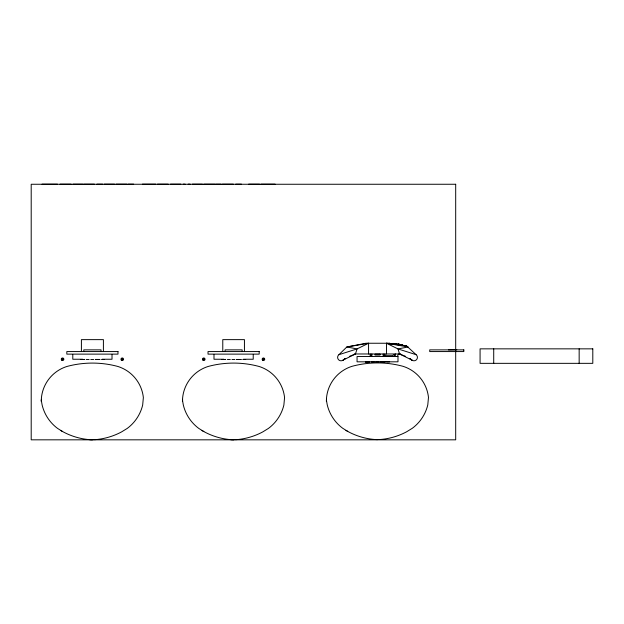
<?xml version="1.0" encoding="UTF-8"?>
<svg xmlns="http://www.w3.org/2000/svg" width="624" height="624" viewBox="0 0 624 624"><rect width="100%" height="100%" fill="white"/><g stroke="black" fill="none" stroke-linecap="round" stroke-linejoin="round"><path stroke-width="0.94" d="M41.246 401.45L41.449 397.597A36.676 36.676 0 0 1 66.823 366.499A97.633 97.633 0 0 1 117.983 366.499A36.676 36.676 0 0 1 143.364 397.597L142.67 405.062A40.981 40.981 0 0 1 127.249 428.407L121.571 431.902A67.22 67.22 0 0 1 95.168 439.663L89.692 439.663M182.45 401.45L182.653 397.597A36.676 36.676 0 0 1 208.026 366.499A97.633 97.633 0 0 1 259.186 366.499A36.676 36.676 0 0 1 284.567 397.597L283.873 405.062A40.981 40.981 0 0 1 268.445 428.407L262.774 431.902A67.22 67.22 0 0 1 236.371 439.663L230.896 439.663A67.22 67.22 0 0 1 204.438 431.902L202.02 430.544M326.36 401.294L326.563 397.441A36.676 36.676 0 0 1 351.944 366.335A97.633 97.633 0 0 1 403.104 366.335A36.676 36.676 0 0 1 428.477 397.441L427.783 404.906A40.981 40.981 0 0 1 412.363 428.243L406.692 431.746A67.22 67.22 0 0 1 380.289 439.499L374.806 439.507A67.22 67.22 0 0 1 348.356 431.746L345.938 430.381M392.925 343.832L393.011 343.403L402.706 344.861L402.441 345.259M393.05 343.847L393.097 343.418M393.167 343.863L393.229 343.434M393.338 343.894L393.401 343.465M393.401 343.902L393.463 343.473M393.557 343.925L393.619 343.496M393.643 343.933L393.705 343.512M393.814 343.964L393.877 343.535M393.908 343.98L393.978 343.551M394.056 343.996L394.173 343.574L394.204 344.019M394.329 343.598L394.368 344.042L394.493 343.629M394.579 344.074L394.641 343.652M394.727 344.097L394.758 343.668M394.883 344.12L394.961 343.699M395.008 344.144L395.07 343.715L395.054 344.152M395.171 344.167L395.234 343.738M395.351 344.191L395.437 343.769M395.46 344.206L395.522 343.785M395.6 344.23L395.686 343.808M395.795 344.261L395.866 343.832M395.834 344.269L395.975 343.847M395.944 344.284L396.053 343.863M396.185 344.315L396.139 343.871M396.256 344.331L396.38 343.91M396.474 344.362L396.536 343.933M396.591 344.378L396.755 343.964M397.784 344.557L397.847 344.128L400.889 344.588M397.909 344.581L397.979 344.152M398.167 344.62L398.221 344.191M398.323 344.643L398.385 344.214M398.525 344.23L398.463 344.659L398.58 344.237M398.72 344.698L398.783 344.269M398.884 344.721L398.915 344.292M398.978 344.737L399.04 344.308M399.11 344.76L399.173 344.331M399.259 344.783L399.321 344.354L399.321 344.791M399.461 344.807L399.539 344.386M399.711 344.409L399.617 344.838L399.781 344.417M400 344.893L400.015 344.456M400.14 344.916L400.202 344.487M400.241 344.924L400.304 344.503M400.39 344.947L400.452 344.518M401.521 345.119L401.575 344.69M401.622 345.134L401.677 344.705M401.864 345.173L401.942 344.744M402.09 345.205L402.16 344.776L402.152 345.212M402.293 345.236L402.394 344.815M386.474 353.972L386.474 343.247L397.964 348.91L399.586 353.972L411.941 360.087A3.409 3.409 0 0 0 416.723 359.455A3.409 3.409 0 0 0 416.091 354.674L406.528 345.875L389.033 343.247L366.007 343.247L346.827 346.975L338.949 354.674A3.409 3.409 0 0 0 338.325 359.455A3.409 3.409 0 0 0 343.106 360.087L355.454 353.972L357.084 348.91L368.566 343.247L368.566 353.972M394.321 356.53L395.483 353.972L392.324 355.672L385.64 355.672L385.64 356.53M397.324 356.53L398.486 353.972M236.605 359.494C249.577 359.416 230.381 359.549 238.641 359.455M381.615 361.897L382.559 361.858M393.76 356.53L395.335 355.672M349.417 356.39L355.454 353.972M338.949 354.674L357.084 348.91L346.827 346.975L368.566 343.247M95.293 359.455C108.186 359.447 89.63 359.486 97.266 359.455M238.579 359.455L237.697 359.494M382.356 361.897C373.823 361.787 393.721 361.936 380.523 361.858M96.751 359.455L97.375 359.455L96.494 359.494M382.161 361.897L381.872 361.858M97.874 359.494L98.498 359.494M239.078 359.494L239.702 359.494M382.996 361.897L383.573 361.897M82.813 359.455L80.496 359.494L84.521 359.455L80.395 359.494M224.016 359.455L221.699 359.494L225.716 359.455L221.59 359.494M367.926 361.858L365.609 361.897L369.634 361.858M42.026 184.174L57.502 184.174M60.013 184.174L71.144 184.174M73.031 184.174L82.789 184.174M83.671 184.174L94.411 184.174M96.899 184.174L102.625 184.174M104.185 184.174L114.543 184.174M116.048 184.174L127.015 184.174M128.17 184.174L133.637 184.174M142.397 184.174L155.797 184.174M157.459 184.174L168.199 184.174M170.477 184.174L180.835 184.174M183.199 184.174L185.18 184.174M188.144 184.174L190.156 184.174M192.34 184.174L202.418 184.174M203.845 184.174L214.976 184.174M215.709 184.174L221.177 184.174M222.355 184.174L233.321 184.174M235.724 184.174L241.449 184.174M248.672 184.174L259.545 184.174M260.941 184.174L275.114 184.174M354.385 353.972L400.655 353.972M370.656 355.672L371.397 355.672M383.651 355.672L384.392 355.672M82.602 359.245L72.79 359.245L72.79 354.643M102.211 359.245L112.016 359.245L112.016 354.643M223.798 359.245L213.993 359.245L213.993 354.643M243.415 359.245L253.219 359.245L253.219 354.643M86.174 359.455L89.099 359.494M90.784 359.494L93.678 359.494M101.572 359.494L104.497 359.494M227.378 359.455L230.303 359.494M231.988 359.494L234.881 359.494M242.775 359.494L245.7 359.494M365.508 361.897L369.634 361.897M371.288 361.858L374.213 361.897M375.905 361.897L378.791 361.897M386.693 361.897L389.618 361.897M374.759 439.499L377.52 439.663M230.841 439.663L233.61 439.826M92.407 439.826L89.638 439.663A67.22 67.22 0 0 1 63.235 431.902L60.824 430.544M406.528 345.875L386.474 343.247L408.221 346.975L397.964 348.91L416.091 354.674M389.033 343.247L393.604 344.136M399.586 353.972L405.631 356.39M347.74 431.395L342.677 428.243A40.981 40.981 0 0 1 327.257 404.906L326.422 400.218M203.83 431.558L198.767 428.407A40.981 40.981 0 0 1 183.339 405.062L182.504 400.382M62.626 431.558L57.564 428.407A40.981 40.981 0 0 1 42.143 405.062L41.301 400.382M326.477 399.149L326.516 400.78M182.559 399.313L182.606 400.936M41.356 399.313L41.402 400.936M579.158 348.847L579.158 363.34M493.717 348.847L493.717 363.34M456.784 349.697L448.43 349.869M384.875 353.972L384.875 355.891L383.167 355.891L383.167 353.972M371.881 353.972L371.881 355.891L370.172 355.891L370.172 353.972M244.436 351.569L244.436 339.635L222.776 339.635L222.776 351.569M242.135 351.569L242.135 349.869L225.077 349.869L225.077 351.569M103.405 351.569L103.405 339.635L81.409 339.635L81.409 351.569M101.018 351.569L101.018 349.869L83.795 349.869L83.795 351.569M383.37 361.858A0.835 0.406 19.4 0 1 382.777 361.858M98.249 359.455A0.835 0.406 19.4 0 1 97.656 359.455M239.452 359.455A0.835 0.406 19.4 0 1 238.859 359.455M61.885 359.159C63.04 361.631 63.671 357.084 61.885 359.159M121.571 359.159C122.717 361.639 123.373 357.068 121.571 359.159M203.089 359.159C204.227 361.639 204.89 357.068 203.089 359.159M262.774 359.159C263.921 361.639 264.576 357.068 262.774 359.159M345.337 358.465L343.106 360.087L345.337 358.488M238.415 359.455L237.986 359.494L238.423 359.455M455.692 184.259L31.2 184.259L31.2 439.826L455.692 439.826L455.692 184.259M592.8 348.847L480.074 348.847L480.074 363.34L592.8 363.34L592.8 348.847M463.827 349.869L429.718 349.869L429.718 351.569L463.827 351.569L463.827 349.869M117.983 351.569L66.823 351.569L66.823 354.128L117.983 354.128L117.983 351.569M259.186 351.569L208.026 351.569L208.026 354.128L259.186 354.128L259.186 351.569M379.993 354.19L375.047 354.19L375.047 355.04L379.993 355.04L379.993 354.19M397.987 356.53L357.061 356.53L357.061 361.819L397.987 361.819L397.987 356.53M411.941 360.087L409.711 358.488L411.941 360.087M61.924 360.352A1.279 1.279 0 0 0 63.843 359.245A1.279 1.279 0 0 0 61.924 358.137A1.279 1.279 0 0 0 61.924 360.352M121.345 360.149A1.279 1.279 0 0 0 123.482 359.58A1.279 1.279 0 0 0 121.914 358.012A1.279 1.279 0 0 0 121.345 360.149M262.548 360.149A1.279 1.279 0 0 0 264.685 359.58A1.279 1.279 0 0 0 263.117 358.012A1.279 1.279 0 0 0 262.548 360.149M203.128 360.352A1.279 1.279 0 0 0 205.039 359.245A1.279 1.279 0 0 0 203.128 358.137A1.279 1.279 0 0 0 203.128 360.352"/></g></svg>
